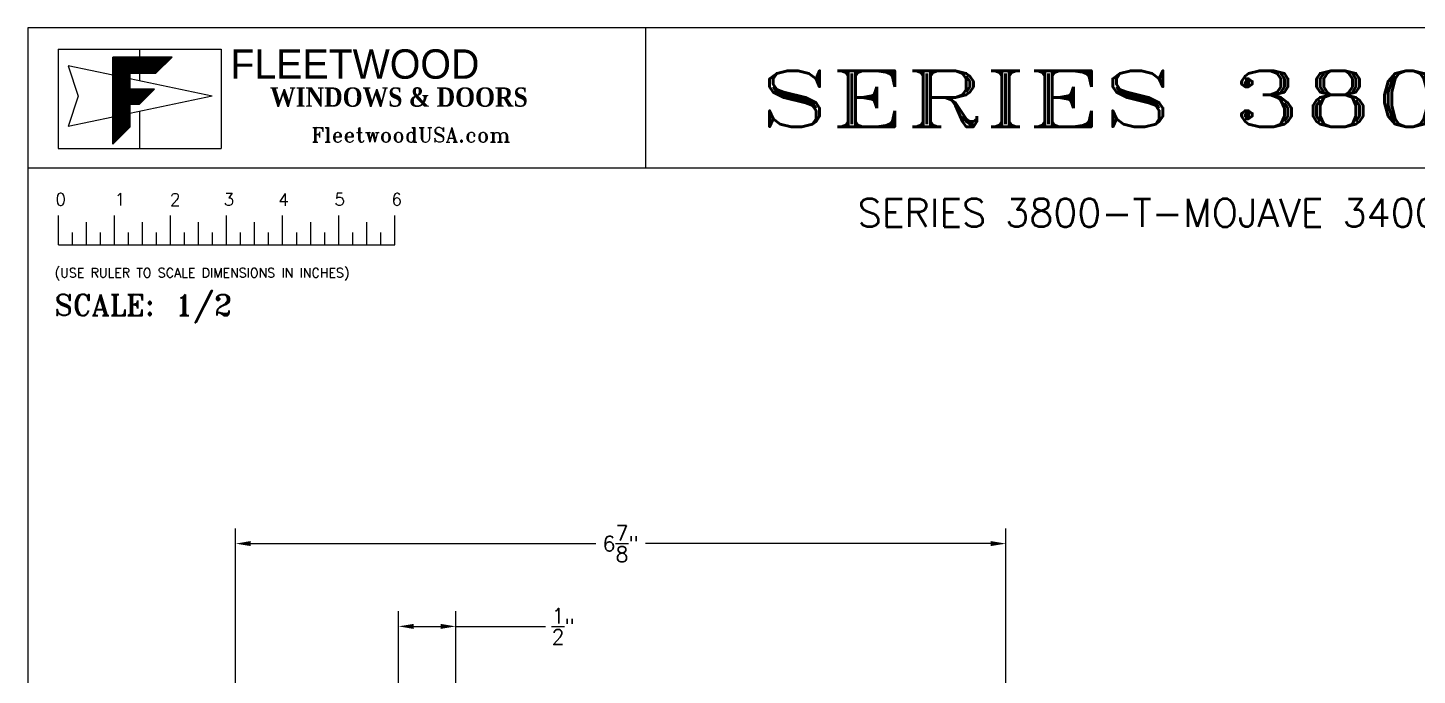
# Model space of a CAD drawing. Extents: x -75 to 127, y -92 to 53.
# Drawn here: x -75.25 to -62.85, y 24.58 to 30.36 of the extents above; entities that cross this region are included whole.
import ezdxf
from ezdxf.enums import TextEntityAlignment as Align

# ---------------------------------------------------------------- set-up
doc = ezdxf.new("R2010")
doc.units = 0
doc.header["$MEASUREMENT"] = 0
doc.layers.get('0').update_dxf_attribs({"linetype": 'CONTINUOUS'})
doc.layers.get('Defpoints').update_dxf_attribs({"linetype": 'CONTINUOUS'})
doc.layers.add('DIM', color=7, linetype='CONTINUOUS')
doc.layers.add('TITLE_BLOCK', color=7, linetype='CONTINUOUS')
doc.styles.add('ROMANS', font='romans')
doc.styles.add('ROMANT', font='romant')
doc.styles.add('SIMPLEX-094', font='simplex.shx', dxfattribs={"height": 0.094})
doc.styles.get("Standard").update_dxf_attribs({"font": 'simplex.shx'})
doc.dimstyles.new('FULL SCALE', dxfattribs={"dimscale": 0.75, "dimtxt": 0.18, "dimasz": 0.18, "dimexe": 0.18, "dimexo": 0.125, "dimgap": 0.09, "dimtad": 0, "dimtih": 1, "dimtoh": 1, "dimdec": 4, "dimzin": 0, "dimdsep": 46, "dimlunit": 4, "dimtxsty": 'Standard', "dimcen": 0.09, "dimadec": 0, "dimazin": 0, "dimtfac": 1, "dimtdec": 4, "dimtofl": 0, "dimtmove": 0, "dimatfit": 3, "dimfxl": 0, "dimtolj": 1, "dimtzin": 0, "dimarcsym": 0})

# ---------------------------------------------------------------- blocks, each defined once
blk = doc.blocks.new('*X46')
at = {"color": 0}
for p, q in [((7.2329, 10.2346), (7.4628, 10.4645)), ((7.2329, 10.2452), (7.4522, 10.4645)), ((7.2329, 10.2558), (7.4416, 10.4645)), ((7.2329, 10.2664), (7.431, 10.4645)), ((7.2329, 10.277), (7.4204, 10.4645)), ((7.2329, 10.2876), (7.4098, 10.4645)), ((7.2329, 10.2982), (7.3992, 10.4645)), ((7.2329, 10.3089), (7.3886, 10.4645)), ((7.2329, 10.3195), (7.378, 10.4645)), ((7.2329, 10.3301), (7.3674, 10.4645)), ((7.2329, 10.3407), (7.3568, 10.4645)), ((7.2329, 10.3513), (7.3462, 10.4645)), ((7.2329, 10.3619), (7.3356, 10.4645)), ((7.2329, 10.3725), (7.325, 10.4645)), ((7.2329, 10.3831), (7.3143, 10.4645)), ((7.2329, 10.3937), (7.3037, 10.4645)), ((7.2329, 10.4043), (7.2931, 10.4645)), ((7.2329, 10.4149), (7.2825, 10.4645)), ((7.2329, 10.4255), (7.2719, 10.4645)), ((7.2329, 10.4361), (7.2613, 10.4645)), ((7.2329, 10.4467), (7.2507, 10.4645)), ((7.2329, 10.4573), (7.2401, 10.4645)), ((7.3549, 10.3369), (7.2329, 10.4589)), ((7.3549, 10.3263), (7.2329, 10.4483)), ((7.3549, 10.3157), (7.2329, 10.4377)), ((7.3549, 10.3051), (7.2329, 10.4271)), ((7.3549, 10.3475), (7.2379, 10.4645)), ((7.3646, 10.3484), (7.2485, 10.4645)), ((7.3752, 10.3484), (7.2591, 10.4645)), ((7.3858, 10.3484), (7.2697, 10.4645)), ((7.3965, 10.3484), (7.2803, 10.4645)), ((7.4071, 10.3484), (7.2909, 10.4645)), ((7.4177, 10.3484), (7.3015, 10.4645)), ((7.4283, 10.3484), (7.3122, 10.4645)), ((7.4389, 10.3484), (7.3228, 10.4645)), ((7.4495, 10.3484), (7.3334, 10.4645)), ((7.4601, 10.3484), (7.344, 10.4645)), ((7.4707, 10.3484), (7.3546, 10.4645)), ((7.3573, 10.3484), (7.4734, 10.4645)), ((7.4813, 10.3484), (7.3652, 10.4645)), ((7.3679, 10.3484), (7.4841, 10.4645)), ((7.4919, 10.3484), (7.3758, 10.4645)), ((7.3785, 10.3484), (7.4947, 10.4645)), ((7.5025, 10.3484), (7.3864, 10.4645)), ((7.3892, 10.3484), (7.5053, 10.4645)), ((7.5131, 10.3484), (7.397, 10.4645)), ((7.3998, 10.3484), (7.5159, 10.4645)), ((7.5237, 10.3484), (7.4076, 10.4645)), ((7.4104, 10.3484), (7.5265, 10.4645)), ((7.5343, 10.3484), (7.4182, 10.4645)), ((7.421, 10.3484), (7.5371, 10.4645)), ((7.5422, 10.3511), (7.4288, 10.4645)), ((7.4316, 10.3484), (7.5477, 10.4645)), ((7.5476, 10.3564), (7.4394, 10.4645)), ((7.4422, 10.3484), (7.5583, 10.4645)), ((7.5529, 10.3617), (7.45, 10.4645)), ((7.4528, 10.3484), (7.5689, 10.4645)), ((7.5582, 10.367), (7.4606, 10.4645)), ((7.4634, 10.3484), (7.5795, 10.4645)), ((7.5635, 10.3723), (7.4713, 10.4645)), ((7.474, 10.3484), (7.5901, 10.4645)), ((7.5688, 10.3776), (7.4819, 10.4645)), ((7.4846, 10.3484), (7.6007, 10.4645)), ((7.5741, 10.3829), (7.4925, 10.4645)), ((7.4952, 10.3484), (7.6113, 10.4645)), ((7.5794, 10.3882), (7.5031, 10.4645)), ((7.5058, 10.3484), (7.6219, 10.4645)), ((7.5847, 10.3935), (7.5137, 10.4645)), ((7.5164, 10.3484), (7.6325, 10.4645)), ((7.59, 10.3988), (7.5243, 10.4645)), ((7.527, 10.3484), (7.6432, 10.4645)), ((7.5953, 10.4041), (7.5349, 10.4645)), ((7.5376, 10.3484), (7.6538, 10.4645)), ((7.6006, 10.4094), (7.5455, 10.4645)), ((7.6059, 10.4147), (7.5561, 10.4645)), ((7.6112, 10.42), (7.5667, 10.4645)), ((7.6165, 10.4253), (7.5773, 10.4645)), ((7.6218, 10.4306), (7.5879, 10.4645)), ((7.6271, 10.4359), (7.5985, 10.4645)), ((7.6324, 10.4412), (7.6091, 10.4645)), ((7.6377, 10.4465), (7.6197, 10.4645)), ((7.643, 10.4519), (7.6304, 10.4645)), ((7.6483, 10.4572), (7.641, 10.4645)), ((7.6536, 10.4625), (7.6516, 10.4645)), ((7.3549, 10.2945), (7.2329, 10.4164)), ((7.3549, 10.2839), (7.2329, 10.4058)), ((7.3549, 10.2733), (7.2329, 10.3952)), ((7.3549, 10.2627), (7.2329, 10.3846)), ((7.3549, 10.2521), (7.2329, 10.374)), ((7.3549, 10.2415), (7.2329, 10.3634)), ((7.4404, 10.1454), (7.2329, 10.3528)), ((7.2329, 10.224), (7.3549, 10.3459)), ((7.4351, 10.1401), (7.2329, 10.3422)), ((7.2329, 10.2134), (7.3549, 10.3353)), ((7.4298, 10.1348), (7.2329, 10.3316)), ((7.2329, 10.2028), (7.3549, 10.3247)), ((7.4245, 10.1295), (7.2329, 10.321)), ((7.2329, 10.1922), (7.3549, 10.3141)), ((7.4159, 10.1274), (7.2329, 10.3104)), ((7.2329, 10.1816), (7.3549, 10.3035)), ((7.4053, 10.1274), (7.2329, 10.2998)), ((7.2329, 10.171), (7.3549, 10.2929)), ((7.3947, 10.1274), (7.2329, 10.2892)), ((7.2329, 10.1604), (7.3549, 10.2823)), ((7.3841, 10.1274), (7.2329, 10.2786)), ((7.2329, 10.1498), (7.3549, 10.2717)), ((7.3735, 10.1274), (7.2329, 10.268)), ((7.2329, 10.1391), (7.3549, 10.2611)), ((7.3629, 10.1274), (7.2329, 10.2574)), ((7.2329, 10.1285), (7.3549, 10.2505)), ((7.3549, 10.1248), (7.2329, 10.2467)), ((7.2329, 10.1179), (7.3549, 10.2399)), ((7.3549, 10.1142), (7.2329, 10.2361)), ((7.2329, 10.0119), (7.4571, 10.236)), ((7.2329, 10.0225), (7.4465, 10.236)), ((7.2329, 10.0331), (7.4359, 10.236)), ((7.2329, 10.0437), (7.4253, 10.236)), ((7.2329, 10.0543), (7.4147, 10.236)), ((7.2329, 10.0649), (7.4041, 10.236)), ((7.2329, 10.0755), (7.3935, 10.236)), ((7.2329, 10.0861), (7.3828, 10.236)), ((7.2329, 10.0967), (7.3722, 10.236)), ((7.2329, 10.1073), (7.3616, 10.236)), ((7.3549, 10.1036), (7.2329, 10.2255)), ((7.3591, 10.1274), (7.4677, 10.236)), ((7.4457, 10.1507), (7.3603, 10.236)), ((7.3697, 10.1274), (7.4783, 10.236)), ((7.451, 10.156), (7.3709, 10.236)), ((7.3803, 10.1274), (7.4889, 10.236)), ((7.4563, 10.1613), (7.3815, 10.236)), ((7.3909, 10.1274), (7.4995, 10.236)), ((7.4616, 10.1666), (7.3921, 10.236)), ((7.4015, 10.1274), (7.5101, 10.236)), ((7.4669, 10.1719), (7.4028, 10.236)), ((7.4121, 10.1274), (7.5207, 10.236)), ((7.4722, 10.1772), (7.4134, 10.236)), ((7.4775, 10.1825), (7.424, 10.236)), ((7.4828, 10.1878), (7.4346, 10.236)), ((7.4881, 10.1931), (7.4452, 10.236)), ((7.4934, 10.1984), (7.4558, 10.236)), ((7.4987, 10.2037), (7.4664, 10.236)), ((7.504, 10.209), (7.477, 10.236)), ((7.5093, 10.2143), (7.4876, 10.236)), ((7.5146, 10.2196), (7.4982, 10.236)), ((7.5199, 10.2249), (7.5088, 10.236)), ((7.5252, 10.2302), (7.5194, 10.236)), ((7.5305, 10.2355), (7.53, 10.236)), ((7.3549, 10.093), (7.2329, 10.2149)), ((7.3549, 10.0824), (7.2329, 10.2043)), ((7.3549, 10.0718), (7.2329, 10.1937)), ((7.3549, 10.0612), (7.2329, 10.1831)), ((7.3549, 10.0506), (7.2329, 10.1725)), ((7.3549, 10.0399), (7.2329, 10.1619)), ((7.3549, 10.0293), (7.2329, 10.1513)), ((7.3549, 10.0187), (7.2329, 10.1407)), ((7.3549, 10.0081), (7.2329, 10.1301)), ((7.2329, 10.0013), (7.3549, 10.1232)), ((7.3549, 9.9975), (7.2329, 10.1195)), ((7.2329, 9.9907), (7.3549, 10.1126)), ((7.3549, 9.9869), (7.2329, 10.1089)), ((7.2329, 9.98), (7.3549, 10.102)), ((7.3549, 9.9763), (7.2329, 10.0983)), ((7.2329, 9.9694), (7.3549, 10.0914)), ((7.3549, 9.9657), (7.2329, 10.0876)), ((7.2329, 9.9588), (7.3549, 10.0808)), ((7.3501, 9.9599), (7.2329, 10.077)), ((7.2329, 9.9482), (7.3549, 10.0702)), ((7.3448, 9.9546), (7.2329, 10.0664)), ((7.2329, 9.9376), (7.3549, 10.0596)), ((7.3395, 9.9493), (7.2329, 10.0558)), ((7.2329, 9.927), (7.3549, 10.049)), ((7.3342, 9.944), (7.2329, 10.0452)), ((7.2329, 9.9164), (7.3549, 10.0383)), ((7.3289, 9.9387), (7.2329, 10.0346)), ((7.2329, 9.9058), (7.3549, 10.0277)), ((7.3236, 9.9334), (7.2329, 10.024)), ((7.2329, 9.8952), (7.3549, 10.0171)), ((7.3183, 9.9281), (7.2329, 10.0134)), ((7.2329, 9.8846), (7.3549, 10.0065)), ((7.313, 9.9228), (7.2329, 10.0028)), ((7.2329, 9.874), (7.3549, 9.9959)), ((7.3077, 9.9175), (7.2329, 9.9922)), ((7.2329, 9.8634), (7.3549, 9.9853)), ((7.3024, 9.9122), (7.2329, 9.9816)), ((7.2329, 9.8528), (7.3549, 9.9747)), ((7.2971, 9.9069), (7.2329, 9.971)), ((7.2918, 9.9015), (7.2329, 9.9604)), ((7.2865, 9.8962), (7.2329, 9.9498)), ((7.2811, 9.8909), (7.2329, 9.9392)), ((7.2758, 9.8856), (7.2329, 9.9285)), ((7.2705, 9.8803), (7.2329, 9.9179)), ((7.2652, 9.875), (7.2329, 9.9073)), ((7.2599, 9.8697), (7.2329, 9.8967)), ((7.2546, 9.8644), (7.2329, 9.8861)), ((7.2493, 9.8591), (7.2329, 9.8755)), ((7.244, 9.8538), (7.2329, 9.8649)), ((7.2387, 9.8485), (7.2329, 9.8543)), ((7.2334, 9.8432), (7.2329, 9.8437))]:
    blk.add_line(p, q, dxfattribs=at)
blk = doc.blocks.new('A$C4A63234B')
for p, q in [((0.014, 0.1591), (0.014, 0.2895)), ((0.139, 0.1591), (0.139, 0.26)), ((0.264, 0.1591), (0.264, 0.2895)), ((0.389, 0.1591), (0.389, 0.26)), ((0.514, 0.1591), (0.514, 0.2895)), ((0.639, 0.1591), (0.639, 0.26)), ((0.764, 0.1591), (0.764, 0.2895)), ((0.889, 0.1591), (0.889, 0.26)), ((1.014, 0.1591), (1.014, 0.2895)), ((1.139, 0.1591), (1.139, 0.26)), ((1.264, 0.1591), (1.264, 0.2895)), ((1.389, 0.1591), (1.389, 0.26)), ((1.514, 0.1591), (1.514, 0.2895)), ((0.0765, 0.1591), (0.0765, 0.2146)), ((0.2015, 0.1591), (0.2015, 0.2146)), ((0.3265, 0.1591), (0.3265, 0.2146)), ((0.4515, 0.1591), (0.4515, 0.2146)), ((0.5765, 0.1591), (0.5765, 0.2146)), ((0.7015, 0.1591), (0.7015, 0.2146)), ((0.8265, 0.1591), (0.8265, 0.2146)), ((0.9515, 0.1591), (0.9515, 0.2146)), ((1.0765, 0.1591), (1.0765, 0.2146)), ((1.2015, 0.1591), (1.2015, 0.2146)), ((1.3265, 0.1591), (1.3265, 0.2146)), ((1.4515, 0.1591), (1.4515, 0.2146)), ((0.014, 0.1591), (1.514, 0.1591))]:
    blk.add_line(p, q)
for s, p in [('0', (0, 0.3344)), ('1', (0.2639, 0.3344)), ('2', (0.5107, 0.3333)), ('3', (0.7508, 0.3344)), ('4', (0.9944, 0.3333)), ('5', (1.2448, 0.3344)), ('6', (1.4992, 0.3344))]:
    blk.add_text(s, height=0.055).set_placement(p)
at = {"style": 'ROMANS'}
blk.add_text('(USE RULER TO SCALE DIMENSIONS IN INCHES)', height=0.041147, dxfattribs=at).set_placement((-0.0035, 0.0137))
blk = doc.blocks.new('FW_ARCH_A')
at = {"layer": 'TITLE_BLOCK'}
for p, q in [((10.5, 8), (0, 8)), ((0, 8), (0, 0)), ((2.7573, 8), (2.7573, 7.375)), ((0, 7.375), (10.5, 7.375))]:
    blk.add_line(p, q, dxfattribs=at)
at = {"layer": 'TITLE_BLOCK', "color": 151}
for p, q in [((0.135, 7.9042), (0.8628, 7.9042)), ((0.135, 7.9042), (0.135, 7.4616)), ((0.4989, 7.9042), (0.4989, 7.8696)), ((0.8628, 7.9042), (0.8628, 7.4616)), ((0.4989, 7.797), (0.4989, 7.7636)), ((0.4989, 7.6272), (0.4989, 7.4616)), ((0.135, 7.4616), (0.8628, 7.4616))]:
    blk.add_line(p, q, dxfattribs=at)
at = {"layer": 'TITLE_BLOCK', "color": 1}
for p, q in [((0.3794, 7.7887), (0.1797, 7.8306)), ((0.1797, 7.8306), (0.2247, 7.6954)), ((0.823, 7.6954), (0.4557, 7.7726)), ((0.2247, 7.6954), (0.1797, 7.56)), ((0.823, 7.6954), (0.4557, 7.6181)), ((0.3794, 7.6021), (0.1797, 7.56))]:
    blk.add_line(p, q, dxfattribs=at)
at = {"layer": 'TITLE_BLOCK', "color": 151}
blk.add_lwpolyline([(0.4557, 7.5572), (0.4557, 7.6589), (0.4979, 7.6589), (0.4557, 7.6589), (0.4557, 7.5572), (0.3794, 7.481), (0.3794, 7.8696), (0.6437, 7.8696), (0.5711, 7.797), (0.4557, 7.797), (0.4557, 7.7268), (0.5658, 7.7268), (0.4557, 7.7268), (0.4557, 7.797), (0.5711, 7.797), (0.6437, 7.8696), (0.3794, 7.8696), (0.3794, 7.481), (0.4557, 7.5572), (0.4557, 7.6589), (0.4979, 7.6589), (0.5658, 7.7268), (0.4557, 7.7268), (0.4557, 7.797), (0.5711, 7.797), (0.6437, 7.8696), (0.3794, 7.8696), (0.3794, 7.481)], close=True, dxfattribs=at)
blk.add_blockref('A$C4A63234B', (0.1234, 6.8732))
at = {"layer": 'TITLE_BLOCK', "color": 151, "xscale": 0.625, "yscale": 0.625, "zscale": 0.625}
blk.add_blockref('*X46', (-4.1411, 1.3293), dxfattribs=at)
at = {"attachment_point": 1}
for s, insert, char_height, width in [('{\\fBankGothic Md BT|b0|i0|c0|p34;FLEETWOOD}', (0.9037, 7.9041), 0.131236, 7.008284), ('{\\fGaramond|b1|i0|c0|p18;WINDOWS & DOORS}', (1.0811, 7.7342), 0.086079, 1.33618), ('{\\Fromant.shx|c0;FleetwoodUSA.com}', (1.2662, 7.5547), 0.065191, 0.987425)]:
    blk.add_mtext(s, dxfattribs=dict(at, insert=insert, char_height=char_height, width=width))
for tag, height, style, width, p, p2 in [('DWG_NO', 0.094, 'SIMPLEX-094', 2.60233, (8.9063, 7.7977), (10.3973, 7.7977)), ('PRODUCT', 0.25, 'ROMANT', 2.280951, (3.2625, 7.5588), (7.3628, 7.5588))]:
    blk.add_attdef(tag, text='', height=height, dxfattribs=dict(style=style, width=width)).set_placement(p, p2, align=Align.FIT)
for tag, p, style in [('DATE', (8.6394, 7.4782), 'SIMPLEX-094'), ('SCALE', (0.6577, 6.7166), 'ROMANT')]:
    blk.add_attdef(tag, p, '', height=0.094, dxfattribs=dict(style=style))
at = {"layer": 'TITLE_BLOCK', "style": 'ROMANT'}
blk.add_text('SCALE:', height=0.094, dxfattribs=at).set_placement((0.1196, 6.7166))
blk = doc.blocks.new('*D79')
at = {"layer": 'Defpoints', "color": 0}
for p in [(-66.517, 25.756), (-73.391, 24.173), (-66.517, 21.491)]:
    blk.add_point(p, dxfattribs=at)
at = {"layer": 'DIM', "color": 0, "lineweight": -2}
for p, q in [((-73.391, 24.267), (-73.391, 25.891)), ((-66.517, 21.584), (-66.517, 25.891)), ((-73.256, 25.756), (-70.176, 25.756)), ((-66.652, 25.756), (-69.732, 25.756))]:
    blk.add_line(p, q, dxfattribs=at)
at = {"layer": 'DIM', "color": 0}
for points in [[(-73.256, 25.779), (-73.256, 25.734), (-73.391, 25.756)], [(-66.652, 25.779), (-66.652, 25.734), (-66.517, 25.756)]]:
    blk.add_solid(points, dxfattribs=at)
at = {"layer": 'DIM', "color": 0, "insert": (-69.954, 25.756), "char_height": 0.135, "attachment_point": 5}
blk.add_mtext('\\A1;6{\\H1.000000x;\\S7/8;}"', dxfattribs=at)
blk = doc.blocks.new('*D80')
at = {"layer": 'Defpoints', "color": 0}
for p in [(-71.937, 25.018), (-71.937, 24.204), (-71.427, 24.194)]:
    blk.add_point(p, dxfattribs=at)
at = {"layer": 'DIM', "color": 0, "lineweight": -2}
for p, q in [((-71.937, 24.298), (-71.937, 25.153)), ((-71.427, 24.288), (-71.427, 25.153)), ((-71.802, 25.018), (-71.562, 25.018)), ((-71.427, 25.018), (-70.625, 25.018))]:
    blk.add_line(p, q, dxfattribs=at)
at = {"layer": 'DIM', "color": 0}
for points in [[(-71.802, 25.04), (-71.802, 24.995), (-71.937, 25.018)], [(-71.562, 25.04), (-71.562, 24.995), (-71.427, 25.018)]]:
    blk.add_solid(points, dxfattribs=at)
at = {"layer": 'DIM', "color": 0, "insert": (-70.467, 25.018), "char_height": 0.135, "attachment_point": 5}
blk.add_mtext('\\A1;{\\H1.000000x;\\S1/2;}"', dxfattribs=at)

msp = doc.modelspace()

# ---------------------------------------------------------------- block references
at = {"layer": 'DIM'}
ref = msp.add_blockref('FW_ARCH_A', (-75.24611, 14.35692), dxfattribs=dict(at, xscale=2, yscale=2, zscale=2))
ref.add_attrib('SCALE', '1/2', (-73.93077, 27.79019), dxfattribs={"layer": '0', "height": 0.188, "style": 'ROMANT'})
ref.add_attrib('PRODUCT', 'SERIES 3800-T', dxfattribs={"layer": '0', "height": 0.5, "style": 'ROMANT', "width": 1.324706}).set_placement((-68.72111, 29.47446), (-60.52054, 29.47446), align=Align.FIT)

# ---------------------------------------------------------------- texts
at = {"layer": 'DIM', "insert": (-64.52387, 28.70545), "char_height": 0.25, "width": 7.0262284, "attachment_point": 5}
msp.add_mtext('SERIES 3800-T-MOJAVE 3400 DETAILS', dxfattribs=at)

# ---------------------------------------------------------------- dimensions: what is measured, and where the dimension line sits
at = {"layer": 'DIM'}
for base, p1, p2, picture, middle in [((-66.51728, 25.75602), (-73.391, 24.17295), (-66.51728, 21.4906), '*D79', (-69.95414, 25.75602)), ((-71.937, 25.01754), (-71.427, 24.19395), (-71.937, 24.20395), '*D80', (-70.46747, 25.01754))]:
    dim = msp.add_linear_dim(base=base, p1=p1, p2=p2, dimstyle='FULL SCALE', dxfattribs=at)
    dim.commit()
    dim.dimension.update_dxf_attribs({"geometry": picture, "text_midpoint": middle, "dimtype": 160})

doc.saveas('drawing.dxf')
